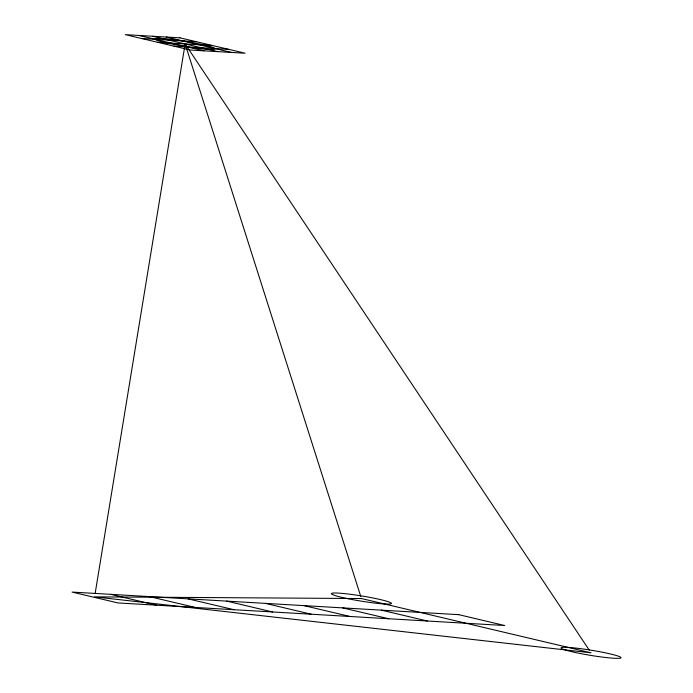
<?xml version="1.0" encoding="UTF-8"?>
<svg xmlns="http://www.w3.org/2000/svg" width="693" height="693" viewBox="0 0 693 693"><rect width="100%" height="100%" fill="white"/><g stroke="black" fill="none" stroke-linecap="round" stroke-linejoin="round"><path stroke-width="1.04" d="M95.114 593.65L185.135 43.936L589.232 650.112M141.597 38.505L196.292 41.701M157.831 42.342L212.534 45.539M173.969 46.154L228.768 49.376M166.268 37.041L231.341 52.425M152.599 36.244L217.671 51.629M138.921 35.447L203.993 50.832M381.41 610.152L427.33 621.006M342.74 607.891L388.66 618.745M304.071 605.63L349.991 616.484M265.402 603.378L311.322 614.232M226.732 601.117L272.652 611.971M188.063 598.856L233.983 609.71M149.393 596.595L195.313 607.449M110.724 594.343L156.644 605.197M185.135 43.936L360.784 596.482M361.443 598.544L94.586 596.855L591.034 652.815L361.443 598.544M179.998 37.846L125.294 34.65L190.367 50.035L245.071 53.222L179.998 37.846M458.749 614.665L72.055 592.082L117.975 602.936L504.669 625.519L458.749 614.665M187.69 46.977L165.8 42.81A30.414 2.599 9.3 0 1 167.957 38.981A30.414 2.599 9.3 0 1 213.357 47.626A30.414 2.599 9.3 0 1 187.69 46.977M348.709 598.856L342.108 597.418A30.414 2.599 9.3 0 1 348.804 594.1A30.414 2.599 9.3 0 1 391.458 603.43A30.414 2.599 9.3 0 1 348.709 598.856M566.415 650.32L562.811 649.124A30.414 2.599 9.3 0 1 593.702 650.632A30.414 2.599 9.3 0 1 617.004 658.359A30.414 2.599 9.3 0 1 566.415 650.32"/></g></svg>
